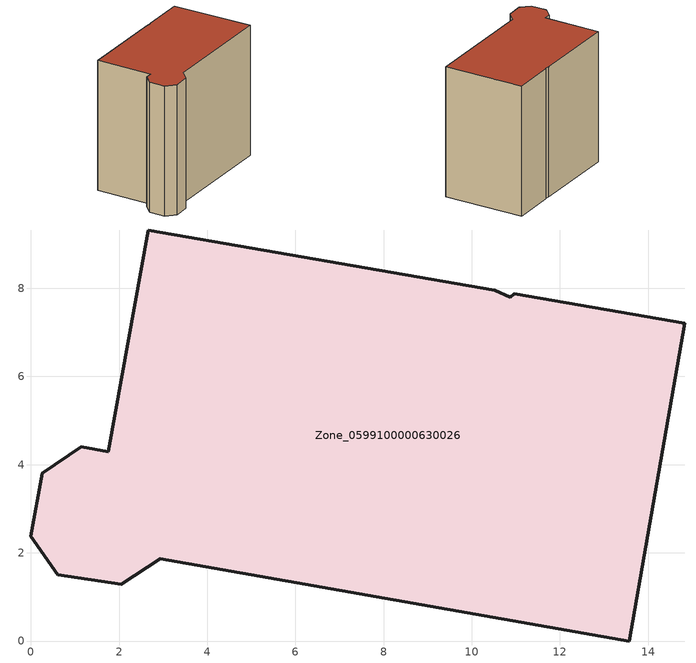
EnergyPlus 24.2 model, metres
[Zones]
Zone_0599100000630026
 floor ground (C_G): 2.66,9.32 10.52,7.95 10.88,7.8 10.97,7.88 14.83,7.2 13.57,0 2.93,1.86 2.05,1.29 0.61,1.5 0,2.38 0.26,3.8 1.14,4.4 1.75,4.29 z0
 wall outside (C_F): 0.61,1.5 2.05,1.29 2.93,1.86 13.57,0 14.83,7.2 10.97,7.88 10.88,7.8 10.52,7.95 2.66,9.32 1.75,4.29 1.14,4.4 0.26,3.8 0,2.38 0.61,1.5 z0:11.85
 roof outside (C_R): 10.52,7.95 2.66,9.32 1.75,4.29 1.14,4.4 0.26,3.8 0,2.38 0.61,1.5 2.05,1.29 2.93,1.86 13.57,0 14.83,7.2 10.97,7.88 10.88,7.8 z11.85
[BUILDING]
Pand.0599100000630026: North Axis=0; Terrain=City; Loads Convergence Tolerance Value=0.04; Temperature Convergence Tolerance Value=0.4; Solar Distribution=FullExterior; Maximum Number of Warmup Days=25; Minimum Number of Warmup Days=1
[Site:Location]
Rotterdam.The.Hague.AP_ZH_NLD Design_Conditions: Latitude=51.96; Longitude=4.45; Time Zone=1; Elevation=-4.5
[SITE:GROUNDTEMPERATURE:BUILDINGSURFACE]
18, 18, 18, 18, 18, 18, 18, 18, 18, 18, 18, 18
[MATERIAL] Thermal Absorptance=0.9; Solar Absorptance=0.7; Visible Absorptance=0.7
Name | Roughness | Thickness | Conductivity | Density | Specific Heat
G.D.1965 | MediumSmooth | 0.15 | 1 | 540 | 1210
F.D.1965 | Rough | 0.3 | 0.857143 | 1920 | 840
R.D.1965 | MediumRough | 0.2 | 0.08 | 1500 | 1000
[CONSTRUCTION]
C_G: G.D.1965
C_F: F.D.1965
C_R: R.D.1965
[ZONE]
Zone_0599100000630026: Type=1; Multiplier=1; Ceiling Height=Autocalculate; Volume=Autocalculate; Floor Area=autocalculate; Part of Total Floor Area=Yes
[ZONEINFILTRATION:DESIGNFLOWRATE]
Infil_Zone_0599100000630026: Zone or ZoneList or Space or SpaceList=Zone_0599100000630026; Schedule=AlwaysOn; Design Flow Rate Calculation Method=Flow/Area; Flow Rate per Floor Area=0.0042; Constant Term Coefficient=1; Temperature Term Coefficient=0; Velocity Term Coefficient=0; Velocity Squared Term Coefficient=0
[HVACTEMPLATE:ZONE:IDEALLOADSAIRSYSTEM]
Zone_0599100000630026: Maximum Heating Supply Air Temperature=50; Minimum Cooling Supply Air Temperature=13; Maximum Heating Supply Air Humidity Ratio=0.0156; Minimum Cooling Supply Air Humidity Ratio=0.0077; Heating Limit=NoLimit; Cooling Limit=NoLimit; Dehumidification Control Type=ConstantSensibleHeatRatio; Cooling Sensible Heat Ratio=0.7; Dehumidification Setpoint=60; Humidification Control Type=None; Humidification Setpoint=30; Outdoor Air Method=None; Outdoor Air Flow Rate per Person=0.00944; Outdoor Air Flow Rate per Zone Floor Area=0; Outdoor Air Flow Rate per Zone=0; Demand Controlled Ventilation Type=None; Outdoor Air Economizer Type=NoEconomizer; Heat Recovery Type=None; Sensible Heat Recovery Effectiveness=0.7; Latent Heat Recovery Effectiveness=0.65
[ZONECONTROL:THERMOSTAT]
ThermostatControl_Zone_0599100000630026: Zone or ZoneList=Zone_0599100000630026; Control Type Schedule=DualSetpointControlType; Control 1=Thermostat_Zone_0599100000630026; Temperature Difference Between Cutout And Setpoint=0
[THERMOSTATSETPOINT:DUALSETPOINT]
Thermostat_Zone_0599100000630026: Heating Setpoint Temperature Schedule=HeatingSetpoint_Zone_0599100000630026; Cooling Setpoint Temperature Schedule=CoolingSetpoint_Zone_0599100000630026
[SCHEDULE:COMPACT]
HeatingSetpoint_Zone_0599100000630026: Through: 12/31, For: AllDays, Until: 24:00, 21
CoolingSetpoint_Zone_0599100000630026: Through: 12/31, For: AllDays, Until: 24:00, 24
DualSetpointControlType: Through: 12/31, For: AllDays, Until: 24:00, 4
AlwaysOn: Through: 12/31, For: AllDays, Until: 24:00, 1
